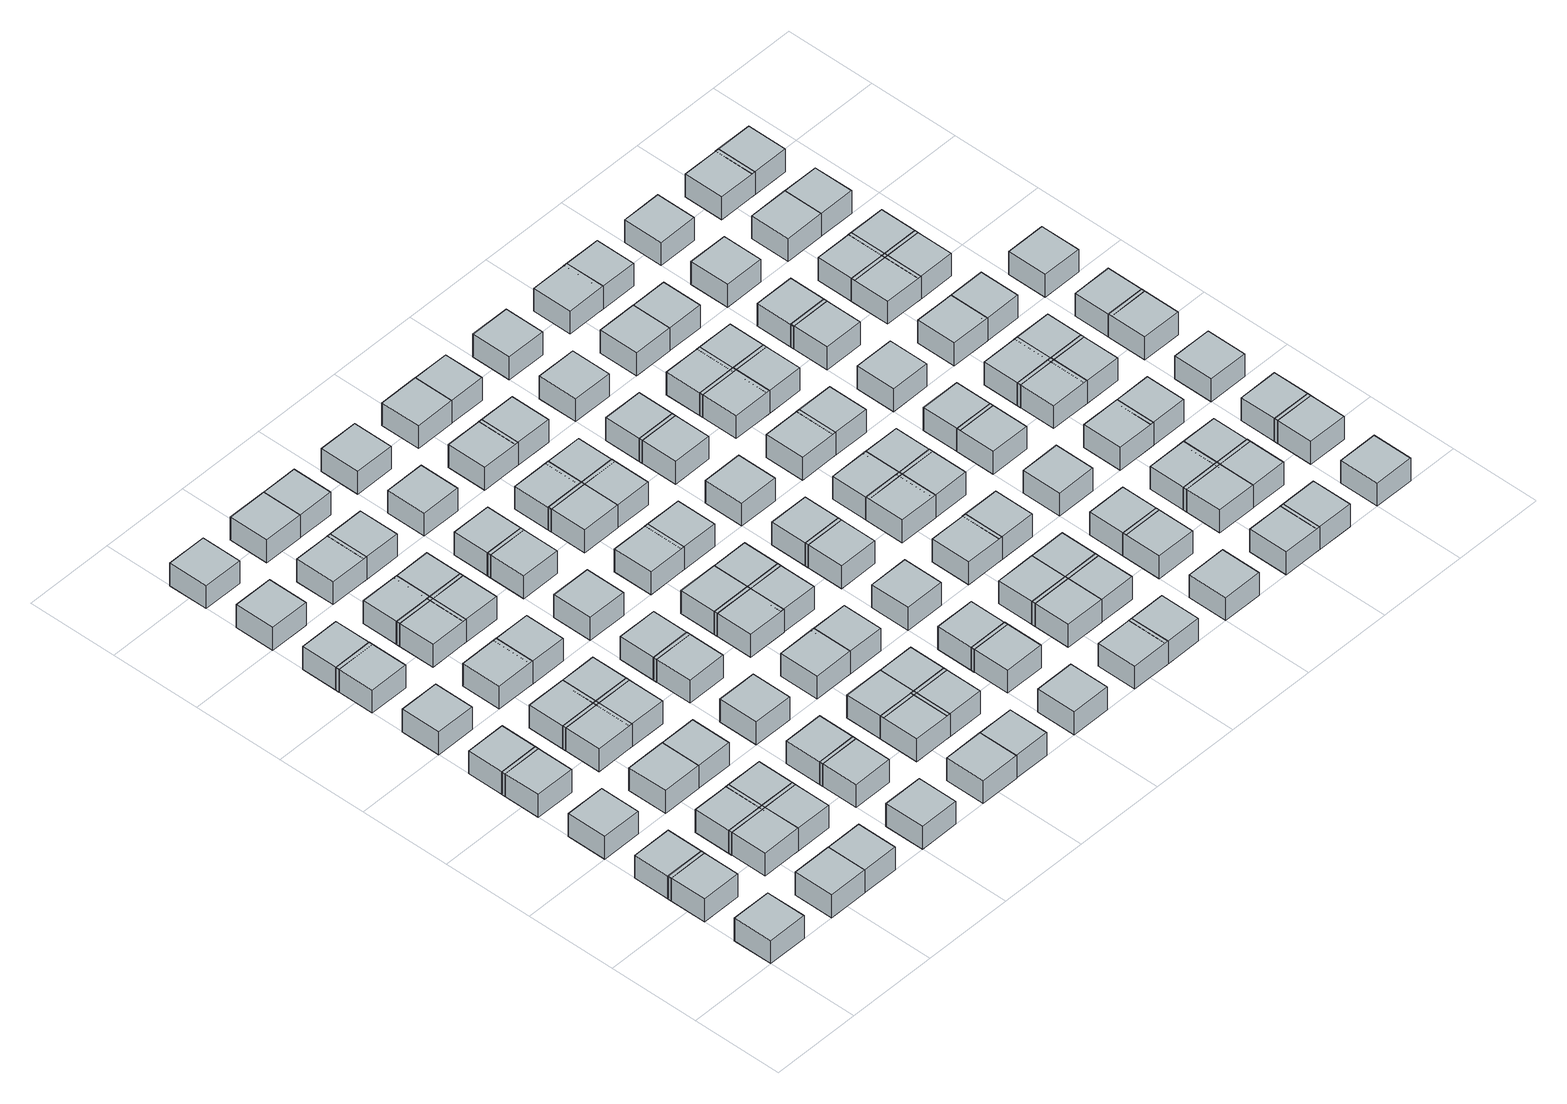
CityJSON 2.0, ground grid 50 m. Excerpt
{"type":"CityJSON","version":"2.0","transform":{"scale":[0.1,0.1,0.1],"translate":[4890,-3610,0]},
"CityObjects":{
"object1":{"type":"GenericCityObject","geometry":[{"type":"Solid","lod":"1","boundaries":[[[[0,1,2,3]],[[4,5,1,0]],[[5,6,2,1]],[[6,7,3,2]],[[7,4,0,3]],[[7,6,5,4]]]]}]},
"object2":{"type":"GenericCityObject","geometry":[{"type":"Solid","lod":"1","boundaries":[[[[8,9,10,11]],[[12,13,9,8]],[[13,14,10,9]],[[14,15,11,10]],[[15,12,8,11]],[[15,14,13,12]]]]}]},
"object3":{"type":"GenericCityObject","geometry":[{"type":"Solid","lod":"1","boundaries":[[[[16,17,18,19]],[[20,21,17,16]],[[21,22,18,17]],[[22,23,19,18]],[[23,20,16,19]],[[23,22,21,20]]]]}]},
"object4":{"type":"GenericCityObject","geometry":[{"type":"Solid","lod":"1","boundaries":[[[[24,25,26,27]],[[28,29,25,24]],[[29,30,26,25]],[[30,31,27,26]],[[31,28,24,27]],[[31,30,29,28]]]]}]},
"object5":{"type":"GenericCityObject","geometry":[{"type":"Solid","lod":"1","boundaries":[[[[32,33,34,35]],[[36,37,33,32]],[[37,38,34,33]],[[38,39,35,34]],[[39,36,32,35]],[[39,38,37,36]]]]}]},
"object6":{"type":"GenericCityObject","geometry":[{"type":"Solid","lod":"1","boundaries":[[[[40,41,42,43]],[[44,45,41,40]],[[45,46,42,41]],[[46,47,43,42]],[[47,44,40,43]],[[47,46,45,44]]]]}]},
"object7":{"type":"GenericCityObject","geometry":[{"type":"Solid","lod":"1","boundaries":[[[[48,49,50,51]],[[52,53,49,48]],[[53,54,50,49]],[[54,55,51,50]],[[55,52,48,51]],[[55,54,53,52]]]]}]},
"object8":{"type":"GenericCityObject","geometry":[{"type":"Solid","lod":"1","boundaries":[[[[56,57,58,59]],[[60,61,57,56]],[[61,62,58,57]],[[62,63,59,58]],[[63,60,56,59]],[[63,62,61,60]]]]}]},
"object9":{"type":"GenericCityObject","geometry":[{"type":"Solid","lod":"1","boundaries":[[[[64,65,66,67]],[[68,69,65,64]],[[69,70,66,65]],[[70,71,67,66]],[[71,68,64,67]],[[71,70,69,68]]]]}]},
"object10":{"type":"GenericCityObject","geometry":[{"type":"Solid","lod":"1","boundaries":[[[[72,73,74,75]],[[76,77,73,72]],[[77,78,74,73]],[[78,79,75,74]],[[79,76,72,75]],[[79,78,77,76]]]]}]},
"object11":{"type":"GenericCityObject","geometry":[{"type":"Solid","lod":"1","boundaries":[[[[80,81,82,83]],[[84,85,81,80]],[[85,86,82,81]],[[86,87,83,82]],[[87,84,80,83]],[[87,86,85,84]]]]}]},
"object12":{"type":"GenericCityObject","geometry":[{"type":"Solid","lod":"1","boundaries":[[[[88,89,90,91]],[[92,93,89,88]],[[93,94,90,89]],[[94,95,91,90]],[[95,92,88,91]],[[95,94,93,92]]]]}]},
"object13":{"type":"GenericCityObject","geometry":[{"type":"Solid","lod":"1","boundaries":[[[[96,97,98,99]],[[100,101,97,96]],[[101,102,98,97]],[[102,103,99,98]],[[103,100,96,99]],[[103,102,101,100]]]]}]},
"object14":{"type":"GenericCityObject","geometry":[{"type":"Solid","lod":"1","boundaries":[[[[104,105,106,107]],[[108,109,105,104]],[[109,110,106,105]],[[110,111,107,106]],[[111,108,104,107]],[[111,110,109,108]]]]}]},
"object15":{"type":"GenericCityObject","geometry":[{"type":"Solid","lod":"1","boundaries":[[[[112,113,114,115]],[[116,117,113,112]],[[117,118,114,113]],[[118,119,115,114]],[[119,116,112,115]],[[119,118,117,116]]]]}]},
"object16":{"type":"GenericCityObject","geometry":[{"type":"Solid","lod":"1","boundaries":[[[[120,121,122,123]],[[124,125,121,120]],[[125,126,122,121]],[[126,127,123,122]],[[127,124,120,123]],[[127,126,125,124]]]]}]},
"object17":{"type":"GenericCityObject","geometry":[{"type":"Solid","lod":"1","boundaries":[[[[128,129,130,131]],[[132,133,129,128]],[[133,134,130,129]],[[134,135,131,130]],[[135,132,128,131]],[[135,134,133,132]]]]}]},
"object18":{"type":"GenericCityObject","geometry":[{"type":"Solid","lod":"1","boundaries":[[[[136,137,138,139]],[[140,141,137,136]],[[141,142,138,137]],[[142,143,139,138]],[[143,140,136,139]],[[143,142,141,140]]]]}]},
"object19":{"type":"GenericCityObject","geometry":[{"type":"Solid","lod":"1","boundaries":[[[[144,145,146,147]],[[148,149,145,144]],[[149,150,146,145]],[[150,151,147,146]],[[151,148,144,147]],[[151,150,149,148]]]]}]},
"object20":{"type":"GenericCityObject","geometry":[{"type":"Solid","lod":"1","boundaries":[[[[152,153,154,155]],[[156,157,153,152]],[[157,158,154,153]],[[158,159,155,154]],[[159,156,152,155]],[[159,158,157,156]]]]}]},
"object21":{"type":"GenericCityObject","geometry":[{"type":"Solid","lod":"1","boundaries":[[[[160,161,162,163]],[[164,165,161,160]],[[165,166,162,161]],[[166,167,163,162]],[[167,164,160,163]],[[167,166,165,164]]]]}]},
"object22":{"type":"GenericCityObject","geometry":[{"type":"Solid","lod":"1","boundaries":[[[[168,169,170,171]],[[172,173,169,168]],[[173,174,170,169]],[[174,175,171,170]],[[175,172,168,171]],[[175,174,173,172]]]]}]},
"object23":{"type":"GenericCityObject","geometry":[{"type":"Solid","lod":"1","boundaries":[[[[176,177,178,179]],[[180,181,177,176]],[[181,182,178,177]],[[182,183,179,178]],[[183,180,176,179]],[[183,182,181,180]]]]}]},
"object24":{"type":"GenericCityObject","geometry":[{"type":"Solid","lod":"1","boundaries":[[[[184,185,186,187]],[[188,189,185,184]],[[189,190,186,185]],[[190,191,187,186]],[[191,188,184,187]],[[191,190,189,188]]]]}]},
"object25":{"type":"GenericCityObject","geometry":[{"type":"Solid","lod":"1","boundaries":[[[[192,193,194,195]],[[196,197,193,192]],[[197,198,194,193]],[[198,199,195,194]],[[199,196,192,195]],[[199,198,197,196]]]]}]},
"object26":{"type":"GenericCityObject","geometry":[{"type":"Solid","lod":"1","boundaries":[[[[200,201,202,203]],[[204,205,201,200]],[[205,206,202,201]],[[206,207,203,202]],[[207,204,200,203]],[[207,206,205,204]]]]}]},
"object27":{"type":"GenericCityObject","geometry":[{"type":"Solid","lod":"1","boundaries":[[[[208,209,210,211]],[[212,213,209,208]],[[213,214,210,209]],[[214,215,211,210]],[[215,212,208,211]],[[215,214,213,212]]]]}]},
"object28":{"type":"GenericCityObject","geometry":[{"type":"Solid","lod":"1","boundaries":[[[[216,217,218,219]],[[220,221,217,216]],[[221,222,218,217]],[[222,223,219,218]],[[223,220,216,219]],[[223,222,221,220]]]]}]},
"object29":{"type":"GenericCityObject","geometry":[{"type":"Solid","lod":"1","boundaries":[[[[224,225,226,227]],[[228,229,225,224]],[[229,230,226,225]],[[230,231,227,226]],[[231,228,224,227]],[[231,230,229,228]]]]}]},
"object30":{"type":"GenericCityObject","geometry":[{"type":"Solid","lod":"1","boundaries":[[[[232,233,234,235]],[[236,237,233,232]],[[237,238,234,233]],[[238,239,235,234]],[[239,236,232,235]],[[239,238,237,236]]]]}]},
"object31":{"type":"GenericCityObject","geometry":[{"type":"Solid","lod":"1","boundaries":[[[[240,241,242,243]],[[244,245,241,240]],[[245,246,242,241]],[[246,247,243,242]],[[247,244,240,243]],[[247,246,245,244]]]]}]},
"object32":{"type":"GenericCityObject","geometry":[{"type":"Solid","lod":"1","boundaries":[[[[248,249,250,251]],[[252,253,249,248]],[[253,254,250,249]],[[254,255,251,250]],[[255,252,248,251]],[[255,254,253,252]]]]}]},
"object33":{"type":"GenericCityObject","geometry":[{"type":"Solid","lod":"1","boundaries":[[[[256,257,258,259]],[[260,261,257,256]],[[261,262,258,257]],[[262,263,259,258]],[[263,260,256,259]],[[263,262,261,260]]]]}]},
"object34":{"type":"GenericCityObject","geometry":[{"type":"Solid","lod":"1","boundaries":[[[[264,265,266,267]],[[268,269,265,264]],[[269,270,266,265]],[[270,271,267,266]],[[271,268,264,267]],[[271,270,269,268]]]]}]},
"object35":{"type":"GenericCityObject","geometry":[{"type":"Solid","lod":"1","boundaries":[[[[272,273,274,275]],[[276,277,273,272]],[[277,278,274,273]],[[278,279,275,274]],[[279,276,272,275]],[[279,278,277,276]]]]}]},
"object36":{"type":"GenericCityObject","geometry":[{"type":"Solid","lod":"1","boundaries":[[[[280,281,282,283]],[[284,285,281,280]],[[285,286,282,281]],[[286,287,283,282]],[[287,284,280,283]],[[287,286,285,284]]]]}]},
"object37":{"type":"GenericCityObject","geometry":[{"type":"Solid","lod":"1","boundaries":[[[[288,289,290,291]],[[292,293,289,288]],[[293,294,290,289]],[[294,295,291,290]],[[295,292,288,291]],[[295,294,293,292]]]]}]},
"object38":{"type":"GenericCityObject","geometry":[{"type":"Solid","lod":"1","boundaries":[[[[296,297,298,299]],[[300,301,297,296]],[[301,302,298,297]],[[302,303,299,298]],[[303,300,296,299]],[[303,302,301,300]]]]}]},
"object39":{"type":"GenericCityObject","geometry":[{"type":"Solid","lod":"1","boundaries":[[[[304,305,306,307]],[[308,309,305,304]],[[309,310,306,305]],[[310,311,307,306]],[[311,308,304,307]],[[311,310,309,308]]]]}]},
"object40":{"type":"GenericCityObject","geometry":[{"type":"Solid","lod":"1","boundaries":[[[[312,313,314,315]],[[316,317,313,312]],[[317,318,314,313]],[[318,319,315,314]],[[319,316,312,315]],[[319,318,317,316]]]]}]},
"object41":{"type":"GenericCityObject","geometry":[{"type":"Solid","lod":"1","boundaries":[[[[320,321,322,323]],[[324,325,321,320]],[[325,326,322,321]],[[326,327,323,322]],[[327,324,320,323]],[[327,326,325,324]]]]}]},
"object42":{"type":"GenericCityObject","geometry":[{"type":"Solid","lod":"1","boundaries":[[[[328,329,330,331]],[[332,333,329,328]],[[333,334,330,329]],[[334,335,331,330]],[[335,332,328,331]],[[335,334,333,332]]]]}]},
"object43":{"type":"GenericCityObject","geometry":[{"type":"Solid","lod":"1","boundaries":[[[[336,337,338,339]],[[340,341,337,336]],[[341,342,338,337]],[[342,343,339,338]],[[343,340,336,339]],[[343,342,341,340]]]]}]},
"object44":{"type":"GenericCityObject","geometry":[{"type":"Solid","lod":"1","boundaries":[[[[344,345,346,347]],[[348,349,345,344]],[[349,350,346,345]],[[350,351,347,346]],[[351,348,344,347]],[[351,350,349,348]]]]}]},
"object45":{"type":"GenericCityObject","geometry":[{"type":"Solid","lod":"1","boundaries":[[[[352,353,354,355]],[[356,357,353,352]],[[357,358,354,353]],[[358,359,355,354]],[[359,356,352,355]],[[359,358,357,356]]]]}]},
"object46":{"type":"GenericCityObject","geometry":[{"type":"Solid","lod":"1","boundaries":[[[[360,361,362,363]],[[364,365,361,360]],[[365,366,362,361]],[[366,367,363,362]],[[367,364,360,363]],[[367,366,365,364]]]]}]},
"object47":{"type":"GenericCityObject","geometry":[{"type":"Solid","lod":"1","boundaries":[[[[368,369,370,371]],[[372,373,369,368]],[[373,374,370,369]],[[374,375,371,370]],[[375,372,368,371]],[[375,374,373,372]]]]}]},
"object48":{"type":"GenericCityObject","geometry":[{"type":"Solid","lod":"1","boundaries":[[[[376,377,378,379]],[[380,381,377,376]],[[381,382,378,377]],[[382,383,379,378]],[[383,380,376,379]],[[383,382,381,380]]]]}]},
"object49":{"type":"GenericCityObject","geometry":[{"type":"Solid","lod":"1","boundaries":[[[[384,385,386,387]],[[388,389,385,384]],[[389,390,386,385]],[[390,391,387,386]],[[391,388,384,387]],[[391,390,389,388]]]]}]},
"object50":{"type":"GenericCityObject","geometry":[{"type":"Solid","lod":"1","boundaries":[[[[392,393,394,395]],[[396,397,393,392]],[[397,398,394,393]],[[398,399,395,394]],[[399,396,392,395]],[[399,398,397,396]]]]}]},
"object51":{"type":"GenericCityObject","geometry":[{"type":"Solid","lod":"1","boundaries":[[[[400,401,402,403]],[[404,405,401,400]],[[405,406,402,401]],[[406,407,403,402]],[[407,404,400,403]],[[407,406,405,404]]]]}]},
"object52":{"type":"GenericCityObject","geometry":[{"type":"Solid","lod":"1","boundaries":[[[[408,409,410,411]],[[412,413,409,408]],[[413,414,410,409]],[[414,415,411,410]],[[415,412,408,411]],[[415,414,413,412]]]]}]},
"object53":{"type":"GenericCityObject","geometry":[{"type":"Solid","lod":"1","boundaries":[[[[416,417,418,419]],[[420,421,417,416]],[[421,422,418,417]],[[422,423,419,418]],[[423,420,416,419]],[[423,422,421,420]]]]}]},
"object54":{"type":"GenericCityObject","geometry":[{"type":"Solid","lod":"1","boundaries":[[[[424,425,426,427]],[[428,429,425,424]],[[429,430,426,425]],[[430,431,427,426]],[[431,428,424,427]],[[431,430,429,428]]]]}]},
"object55":{"type":"GenericCityObject","geometry":[{"type":"Solid","lod":"1","boundaries":[[[[432,433,434,435]],[[436,437,433,432]],[[437,438,434,433]],[[438,439,435,434]],[[439,436,432,435]],[[439,438,437,436]]]]}]},
"object56":{"type":"GenericCityObject","geometry":[{"type":"Solid","lod":"1","boundaries":[[[[440,441,442,443]],[[444,445,441,440]],[[445,446,442,441]],[[446,447,443,442]],[[447,444,440,443]],[[447,446,445,444]]]]}]},
"object57":{"type":"GenericCityObject","geometry":[{"type":"Solid","lod":"1","boundaries":[[[[448,449,450,451]],[[452,453,449,448]],[[453,454,450,449]],[[454,455,451,450]],[[455,452,448,451]],[[455,454,453,452]]]]}]},
"object58":{"type":"GenericCityObject","geometry":[{"type":"Solid","lod":"1","boundaries":[[[[456,457,458,459]],[[460,461,457,456]],[[461,462,458,457]],[[462,463,459,458]],[[463,460,456,459]],[[463,462,461,460]]]]}]},
"object59":{"type":"GenericCityObject","geometry":[{"type":"Solid","lod":"1","boundaries":[[[[464,465,466,467]],[[468,469,465,464]],[[469,470,466,465]],[[470,471,467,466]],[[471,468,464,467]],[[471,470,469,468]]]]}]},
"object60":{"type":"GenericCityObject","geometry":[{"type":"Solid","lod":"1","boundaries":[[[[472,473,474,475]],[[476,477,473,472]],[[477,478,474,473]],[[478,479,475,474]],[[479,476,472,475]],[[479,478,477,476]]]]}]},
"object61":{"type":"GenericCityObject","geometry":[{"type":"Solid","lod":"1","boundaries":[[[[480,481,482,483]],[[484,485,481,480]],[[485,486,482,481]],[[486,487,483,482]],[[487,484,480,483]],[[487,486,485,484]]]]}]},
"object62":{"type":"GenericCityObject","geometry":[{"type":"Solid","lod":"1","boundaries":[[[[488,489,490,491]],[[492,493,489,488]],[[493,494,490,489]],[[494,495,491,490]],[[495,492,488,491]],[[495,494,493,492]]]]}]},
"object63":{"type":"GenericCityObject","geometry":[{"type":"Solid","lod":"1","boundaries":[[[[496,497,498,499]],[[500,501,497,496]],[[501,502,498,497]],[[502,503,499,498]],[[503,500,496,499]],[[503,502,501,500]]]]}]},
"object64":{"type":"GenericCityObject","geometry":[{"type":"Solid","lod":"1","boundaries":[[[[504,505,506,507]],[[508,509,505,504]],[[509,510,506,505]],[[510,511,507,506]],[[511,508,504,507]],[[511,510,509,508]]]]}]},
"object65":{"type":"GenericCityObject","geometry":[{"type":"Solid","lod":"1","boundaries":[[[[512,513,514,515]],[[516,517,513,512]],[[517,518,514,513]],[[518,519,515,514]],[[519,516,512,515]],[[519,518,517,516]]]]}]},
"object66":{"type":"GenericCityObject","geometry":[{"type":"Solid","lod":"1","boundaries":[[[[520,521,522,523]],[[524,525,521,520]],[[525,526,522,521]],[[526,527,523,522]],[[527,524,520,523]],[[527,526,525,524]]]]}]},
"object67":{"type":"GenericCityObject","geometry":[{"type":"Solid","lod":"1","boundaries":[[[[528,529,530,531]],[[532,533,529,528]],[[533,534,530,529]],[[534,535,531,530]],[[535,532,528,531]],[[535,534,533,532]]]]}]},
"object68":{"type":"GenericCityObject","geometry":[{"type":"Solid","lod":"1","boundaries":[[[[536,537,538,539]],[[540,541,537,536]],[[541,542,538,537]],[[542,543,539,538]],[[543,540,536,539]],[[543,542,541,540]]]]}]},
"object69":{"type":"GenericCityObject","geometry":[{"type":"Solid","lod":"1","boundaries":[[[[544,545,546,547]],[[548,549,545,544]],[[549,550,546,545]],[[550,551,547,546]],[[551,548,544,547]],[[551,550,549,548]]]]}]},
"object70":{"type":"GenericCityObject","geometry":[{"type":"Solid","lod":"1","boundaries":[[[[552,553,554,555]],[[556,557,553,552]],[[557,558,554,553]],[[558,559,555,554]],[[559,556,552,555]],[[559,558,557,556]]]]}]},
"object71":{"type":"GenericCityObject","geometry":[{"type":"Solid","lod":"1","boundaries":[[[[560,561,562,563]],[[564,565,561,560]],[[565,566,562,561]],[[566,567,563,562]],[[567,564,560,563]],[[567,566,565,564]]]]}]},
"object72":{"type":"GenericCityObject","geometry":[{"type":"Solid","lod":"1","boundaries":[[[[568,569,570,571]],[[572,573,569,568]],[[573,574,570,569]],[[574,575,571,570]],[[575,572,568,571]],[[575,574,573,572]]]]}]},
"object73":{"type":"GenericCityObject","geometry":[{"type":"Solid","lod":"1","boundaries":[[[[576,577,578,579]],[[580,581,577,576]],[[581,582,578,577]],[[582,583,579,578]],[[583,580,576,579]],[[583,582,581,580]]]]}]},
"object74":{"type":"GenericCityObject","geometry":[{"type":"Solid","lod":"1","boundaries":[[[[584,585,586,587]],[[588,589,585,584]],[[589,590,586,585]],[[590,591,587,586]],[[591,588,584,587]],[[591,590,589,588]]]]}]},
"object75":{"type":"GenericCityObject","geometry":[{"type":"Solid","lod":"1","boundaries":[[[[592,593,594,595]],[[596,597,593,592]],[[597,598,594,593]],[[598,599,595,594]],[[599,596,592,595]],[[599,598,597,596]]]]}]},
"object76":{"type":"GenericCityObject","geometry":[{"type":"Solid","lod":"1","boundaries":[[[[600,601,602,603]],[[604,605,601,600]],[[605,606,602,601]],[[606,607,603,602]],[[607,604,600,603]],[[607,606,605,604]]]]}]},
"object77":{"type":"GenericCityObject","geometry":[{"type":"Solid","lod":"1","boundaries":[[[[608,609,610,611]],[[612,613,609,608]],[[613,614,610,609]],[[614,615,611,610]],[[615,612,608,611]],[[615,614,613,612]]]]}]},
"object78":{"type":"GenericCityObject","geometry":[{"type":"Solid","lod":"1","boundaries":[[[[616,617,618,619]],[[620,621,617,616]],[[621,622,618,617]],[[622,623,619,618]],[[623,620,616,619]],[[623,622,621,620]]]]}]},
"object79":{"type":"GenericCityObject","geometry":[{"type":"Solid","lod":"1","boundaries":[[[[624,625,626,627]],[[628,629,625,624]],[[629,630,626,625]],[[630,631,627,626]],[[631,628,624,627]],[[631,630,629,628]]]]}]},
"object80":{"type":"GenericCityObject","geometry":[{"type":"Solid","lod":"1","boundaries":[[[[632,633,634,635]],[[636,637,633,632]],[[637,638,634,633]],[[638,639,635,634]],[[639,636,632,635]],[[639,638,637,636]]]]}]},
"object81":{"type":"GenericCityObject","geometry":[{"type":"Solid","lod":"1","boundaries":[[[[640,641,642,643]],[[644,645,641,640]],[[645,646,642,641]],[[646,647,643,642]],[[647,644,640,643]],[[647,646,645,644]]]]}]},
"object82":{"type":"GenericCityObject","geometry":[{"type":"Solid","lod":"1","boundaries":[[[[648,649,650,651]],[[652,653,649,648]],[[653,654,650,649]],[[654,655,651,650]],[[655,652,648,651]],[[655,654,653,652]]]]}]},
"object83":{"type":"GenericCityObject","geometry":[{"type":"Solid","lod":"1","boundaries":[[[[656,657,658,659]],[[660,661,657,656]],[[661,662,658,657]],[[662,663,659,658]],[[663,660,656,659]],[[663,662,661,660]]]]}]},
"object84":{"type":"GenericCityObject","geometry":[{"type":"Solid","lod":"1","boundaries":[[[[664,665,666,667]],[[668,669,665,664]],[[669,670,666,665]],[[670,671,667,666]],[[671,668,664,667]],[[671,670,669,668]]]]}]},
"object85":{"type":"GenericCityObject","geometry":[{"type":"Solid","lod":"1","boundaries":[[[[672,673,674,675]],[[676,677,673,672]],[[677,678,674,673]],[[678,679,675,674]],[[679,676,672,675]],[[679,678,677,676]]]]}]},
"object86":{"type":"GenericCityObject","geometry":[{"type":"Solid","lod":"1","boundaries":[[[[680,681,682,683]],[[684,685,681,680]],[[685,686,682,681]],[[686,687,683,682]],[[687,684,680,683]],[[687,686,685,684]]]]}]},
"object87":{"type":"GenericCityObject","geometry":[{"type":"Solid","lod":"1","boundaries":[[[[688,689,690,691]],[[692,693,689,688]],[[693,694,690,689]],[[694,695,691,690]],[[695,692,688,691]],[[695,694,693,692]]]]}]},
"object88":{"type":"GenericCityObject","geometry":[{"type":"Solid","lod":"1","boundaries":[[[[696,697,698,699]],[[700,701,697,696]],[[701,702,698,697]],[[702,703,699,698]],[[703,700,696,699]],[[703,702,701,700]]]]}]},
"object89":{"type":"GenericCityObject","geometry":[{"type":"Solid","lod":"1","boundaries":[[[[704,705,706,707]],[[708,709,705,704]],[[709,710,706,705]],[[710,711,707,706]],[[711,708,704,707]],[[711,710,709,708]]]]}]},
"object90":{"type":"GenericCityObject","geometry":[{"type":"Solid","lod":"1","boundaries":[[[[712,713,714,715]],[[716,717,713,712]],[[717,718,714,713]],[[718,719,715,714]],[[719,716,712,715]],[[719,718,717,716]]]]}]},
"object91":{"type":"GenericCityObject","geometry":[{"type":"Solid","lod":"1","boundaries":[[[[720,721,722,723]],[[724,725,721,720]],[[725,726,722,721]],[[726,727,723,722]],[[727,724,720,723]],[[727,726,725,724]]]]}]},
"object92":{"type":"GenericCityObject","geometry":[{"type":"Solid","lod":"1","boundaries":[[[[728,729,730,731]],[[732,733,729,728]],[[733,734,730,729]],[[734,735,731,730]],[[735,732,728,731]],[[735,734,733,732]]]]}]},
"object93":{"type":"GenericCityObject","geometry":[{"type":"Solid","lod":"1","boundaries":[[[[736,737,738,739]],[[740,741,737,736]],[[741,742,738,737]],[[742,743,739,738]],[[743,740,736,739]],[[743,742,741,740]]]]}]},
"object94":{"type":"GenericCityObject","geometry":[{"type":"Solid","lod":"1","boundaries":[[[[744,745,746,747]],[[748,749,745,744]],[[749,750,746,745]],[[750,751,747,746]],[[751,748,744,747]],[[751,750,749,748]]]]}]},
"object95":{"type":"GenericCityObject","geometry":[{"type":"Solid","lod":"1","boundaries":[[[[752,753,754,755]],[[756,757,753,752]],[[757,758,754,753]],[[758,759,755,754]],[[759,756,752,755]],[[759,758,757,756]]]]}]},
"object96":{"type":"GenericCityObject","geometry":[{"type":"Solid","lod":"1","boundaries":[[[[760,761,762,763]],[[764,765,761,760]],[[765,766,762,761]],[[766,767,763,762]],[[767,764,760,763]],[[767,766,765,764]]]]}]},
"object97":{"type":"GenericCityObject","geometry":[{"type":"Solid","lod":"1","boundaries":[[[[768,769,770,771]],[[772,773,769,768]],[[773,774,770,769]],[[774,775,771,770]],[[775,772,768,771]],[[775,774,773,772]]]]}]},
"object98":{"type":"GenericCityObject","geometry":[{"type":"Solid","lod":"1","boundaries":[[[[776,777,778,779]],[[780,781,777,776]],[[781,782,778,777]],[[782,783,779,778]],[[783,780,776,779]],[[783,782,781,780]]]]}]},
"object99":{"type":"GenericCityObject","geometry":[{"type":"Solid","lod":"1","boundaries":[[[[784,785,786,787]],[[788,789,785,784]],[[789,790,786,785]],[[790,791,787,786]],[[791,788,784,787]],[[791,790,789,788]]]]}]},
"object100":{"type":"GenericCityObject","geometry":[{"type":"Solid","lod":"1","boundaries":[[[[792,793,794,795]],[[796,797,793,792]],[[797,798,794,793]],[[798,799,795,794]],[[799,796,792,795]],[[799,798,797,796]]]]}]},
"object101":{"type":"GenericCityObject","geometry":[{"type":"Solid","lod":"1","boundaries":[[[[800,801,802,803]],[[804,805,801,800]],[[805,806,802,801]],[[806,807,803,802]],[[807,804,800,803]],[[807,806,805,804]]]]}]},
"object102":{"type":"GenericCityObject","geometry":[{"type":"Solid","lod":"1","boundaries":[[[[808,809,810,811]],[[812,813,809,808]],[[813,814,810,809]],[[814,815,811,810]],[[815,812,808,811]],[[815,814,813,812]]]]}]},
"object103":{"type":"GenericCityObject","geometry":[{"type":"Solid","lod":"1","boundaries":[[[[816,817,818,819]],[[820,821,817,816]],[[821,822,818,817]],[[822,823,819,818]],[[823,820,816,819]],[[823,822,821,820]]]]}]},
"object104":{"type":"GenericCityObject","geometry":[{"type":"Solid","lod":"1","boundaries":[[[[824,825,826,827]],[[828,829,825,824]],[[829,830,826,825]],[[830,831,827,826]],[[831,828,824,827]],[[831,830,829,828]]]]}]},
"object105":{"type":"GenericCityObject","geometry":[{"type":"Solid","lod":"1","boundaries":[[[[832,833,834,835]],[[836,837,833,832]],[[837,838,834,833]],[[838,839,835,834]],[[839,836,832,835]],[[839,838,837,836]]]]}]},
"object106":{"type":"GenericCityObject","geometry":[{"type":"Solid","lod":"1","boundaries":[[[[840,841,842,843]],[[844,845,841,840]],[[845,846,842,841]],[[846,847,843,842]],[[847,844,840,843]],[[847,846,845,844]]]]}]},
"object107":{"type":"GenericCityObject","geometry":[{"type":"Solid","lod":"1","boundaries":[[[[848,849,850,851]],[[852,853,849,848]],[[853,854,850,849]],[[854,855,851,850]],[[855,852,848,851]],[[855,854,853,852]]]]}]},
"object108":{"type":"GenericCityObject","geometry":[{"type":"Solid","lod":"1","boundaries":[[[[856,857,858,859]],[[860,861,857,856]],[[861,862,858,857]],[[862,863,859,858]],[[863,860,856,859]],[[863,862,861,860]]]]}]},
"object109":{"type":"GenericCityObject","geometry":[{"type":"Solid","lod":"1","boundaries":[[[[864,865,866,867]],[[868,869,865,864]],[[869,870,866,865]],[[870,871,867,866]],[[871,868,864,867]],[[871,870,869,868]]]]}]},
"object110":{"type":"GenericCityObject","geometry":[{"type":"Solid","lod":"1","boundaries":[[[[872,873,874,875]],[[876,877,873,872]],[[877,878,874,873]],[[878,879,875,874]],[[879,876,872,875]],[[879,878,877,876]]]]}]},
"object111":{"type":"GenericCityObject","geometry":[{"type":"Solid","lod":"1","boundaries":[[[[880,881,882,883]],[[884,885,881,880]],[[885,886,882,881]],[[886,887,883,882]],[[887,884,880,883]],[[887,886,885,884]]]]}]},
"object112":{"type":"GenericCityObject","geometry":[{"type":"Solid","lod":"1","boundaries":[[[[888,889,890,891]],[[892,893,889,888]],[[893,894,890,889]],[[894,895,891,890]],[[895,892,888,891]],[[895,894,893,892]]]]}]},
"object113":{"type":"GenericCityObject","geometry":[{"type":"Solid","lod":"1","boundaries":[[[[896,897,898,899]],[[900,901,897,896]],[[901,902,898,897]],[[902,903,899,898]],[[903,900,896,899]],[[903,902,901,900]]]]}]},
"object114":{"type":"GenericCityObject","geometry":[{"type":"Solid","lod":"1","boundaries":[[[[904,905,906,907]],[[908,909,905,904]],[[909,910,906,905]],[[910,911,907,906]],[[911,908,904,907]],[[911,910,909,908]]]]}]},
"object115":{"type":"GenericCityObject","geometry":[{"type":"Solid","lod":"1","boundaries":[[[[912,913,914,915]],[[916,917,913,912]],[[917,918,914,913]],[[918,919,915,914]],[[919,916,912,915]],[[919,918,917,916]]]]}]},
"object116":{"type":"GenericCityObject","geometry":[{"type":"Solid","lod":"1","boundaries":[[[[920,921,922,923]],[[924,925,921,920]],[[925,926,922,921]],[[926,927,923,922]],[[927,924,920,923]],[[927,926,925,924]]]]}]},
"object117":{"type":"GenericCityObject","geometry":[{"type":"Solid","lod":"1","boundaries":[[[[928,929,930,931]],[[932,933,929,928]],[[933,934,930,929]],[[934,935,931,930]],[[935,932,928,931]],[[935,934,933,932]]]]}]},
"object118":{"type":"GenericCityObject","geometry":[{"type":"Solid","lod":"1","boundaries":[[[[936,937,938,939]],[[940,941,937,936]],[[941,942,938,937]],[[942,943,939,938]],[[943,940,936,939]],[[943,942,941,940]]]]}]},
"object119":{"type":"GenericCityObject","geometry":[{"type":"Solid","lod":"1","boundaries":[[[[944,945,946,947]],[[948,949,945,944]],[[949,950,946,945]],[[950,951,947,946]],[[951,948,944,947]],[[951,950,949,948]]]]}]},
"object120":{"type":"GenericCityObject","geometry":[{"type":"Solid","lod":"1","boundaries":[[[[952,953,954,955]],[[956,957,953,952]],[[957,958,954,953]],[[958,959,955,954]],[[959,956,952,955]],[[959,958,957,956]]]]}]},
"object121":{"type":"GenericCityObject","geometry":[{"type":"Solid","lod":"1","boundaries":[[[[960,961,962,963]],[[964,965,961,960]],[[965,966,962,961]],[[966,967,963,962]],[[967,964,960,963]],[[967,966,965,964]]]]}]},
"object122":{"type":"GenericCityObject","geometry":[{"type":"Solid","lod":"1","boundaries":[[[[968,969,970,971]],[[972,973,969,968]],[[973,974,970,969]],[[974,975,971,970]],[[975,972,968,971]],[[975,974,973,972]]]]}]},
"object123":{"type":"GenericCityObject","geometry":[{"type":"Solid","lod":"1","boundaries":[[[[976,977,978,979]],[[980,981,977,976]],[[981,982,978,977]],[[982,983,979,978]],[[983,980,976,979]],[[983,982,981,980]]]]}]},
"object124":{"type":"GenericCityObject","geometry":[{"type":"Solid","lod":"1","boundaries":[[[[984,985,986,987]],[[988,989,985,984]],[[989,990,986,985]],[[990,991,987,986]],[[991,988,984,987]],[[991,990,989,988]]]]}]},
"object125":{"type":"GenericCityObject","geometry":[{"type":"Solid","lod":"1","boundaries":[[[[992,993,994,995]],[[996,997,993,992]],[[997,998,994,993]],[[998,999,995,994]],[[999,996,992,995]],[[999,998,997,996]]]]}]},
"object126":{"type":"GenericCityObject","geometry":[{"type":"Solid","lod":"1","boundaries":[[[[1000,1001,1002,1003]],[[1004,1005,1001,1000]],[[1005,1006,1002,1001]],[[1006,1007,1003,1002]],[[1007,1004,1000,1003]],[[1007,1006,1005,1004]]]]}]},
"object127":{"type":"GenericCityObject","geometry":[{"type":"Solid","lod":"1","boundaries":[[[[1008,1009,1010,1011]],[[1012,1013,1009,1008]],[[1013,1014,1010,1009]],[[1014,1015,1011,1010]],[[1015,1012,1008,1011]],[[1015,1014,1013,1012]]]]}]},
"object128":{"type":"GenericCityObject","geometry":[{"type":"Solid","lod":"1","boundaries":[[[[1016,1017,1018,1019]],[[1020,1021,1017,1016]],[[1021,1022,1018,1017]],[[1022,1023,1019,1018]],[[1023,1020,1016,1019]],[[1023,1022,1021,1020]]]]}]},
"object129":{"type":"GenericCityObject","geometry":[{"type":"Solid","lod":"1","boundaries":[[[[1024,1025,1026,1027]],[[1028,1029,1025,1024]],[[1029,1030,1026,1025]],[[1030,1031,1027,1026]],[[1031,1028,1024,1027]],[[1031,1030,1029,1028]]]]}]},
"object130":{"type":"GenericCityObject","geometry":[{"type":"Solid","lod":"1","boundaries":[[[[1032,1033,1034,1035]],[[1036,1037,1033,1032]],[[1037,1038,1034,1033]],[[1038,1039,1035,1034]],[[1039,1036,1032,1035]],[[1039,1038,1037,1036]]]]}]},
"object131":{"type":"GenericCityObject","geometry":[{"type":"Solid","lod":"1","boundaries":[[[[1040,1041,1042,1043]],[[1044,1045,1041,1040]],[[1045,1046,1042,1041]],[[1046,1047,1043,1042]],[[1047,1044,1040,1043]],[[1047,1046,1045,1044]]]]}]},
"object132":{"type":"GenericCityObject","geometry":[{"type":"Solid","lod":"1","boundaries":[[[[1048,1049,1050,1051]],[[1052,1053,1049,1048]],[[1053,1054,1050,1049]],[[1054,1055,1051,1050]],[[1055,1052,1048,1051]],[[1055,1054,1053,1052]]]]}]},
"object133":{"type":"GenericCityObject","geometry":[{"type":"Solid","lod":"1","boundaries":[[[[1056,1057,1058,1059]],[[1060,1061,1057,1056]],[[1061,1062,1058,1057]],[[1062,1063,1059,1058]],[[1063,1060,1056,1059]],[[1063,1062,1061,1060]]]]}]},
"object134":{"type":"GenericCityObject","geometry":[{"type":"Solid","lod":"1","boundaries":[[[[1064,1065,1066,1067]],[[1068,1069,1065,1064]],[[1069,1070,1066,1065]],[[1070,1071,1067,1066]],[[1071,1068,1064,1067]],[[1071,1070,1069,1068]]]]}]},
"object135":{"type":"GenericCityObject","geometry":[{"type":"Solid","lod":"1","boundaries":[[[[1072,1073,1074,1075]],[[1076,1077,1073,1072]],[[1077,1078,1074,1073]],[[1078,1079,1075,1074]],[[1079,1076,1072,1075]],[[1079,1078,1077,1076]]]]}]},
"object136":{"type":"GenericCityObject","geometry":[{"type":"Solid","lod":"1","boundaries":[[[[1080,1081,1082,1083]],[[1084,1085,1081,1080]],[[1085,1086,1082,1081]],[[1086,1087,1083,1082]],[[1087,1084,1080,1083]],[[1087,1086,1085,1084]]]]}]},
"object137":{"type":"GenericCityObject","geometry":[{"type":"Solid","lod":"1","boundaries":[[[[1088,1089,1090,1091]],[[1092,1093,1089,1088]],[[1093,1094,1090,1089]],[[1094,1095,1091,1090]],[[1095,1092,1088,1091]],[[1095,1094,1093,1092]]]]}]},
"object138":{"type":"GenericCityObject","geometry":[{"type":"Solid","lod":"1","boundaries":[[[[1096,1097,1098,1099]],[[1100,1101,1097,1096]],[[1101,1102,1098,1097]],[[1102,1103,1099,1098]],[[1103,1100,1096,1099]],[[1103,1102,1101,1100]]]]}]},
"object139":{"type":"GenericCityObject","geometry":[{"type":"Solid","lod":"1","boundaries":[[[[1104,1105,1106,1107]],[[1108,1109,1105,1104]],[[1109,1110,1106,1105]],[[1110,1111,1107,1106]],[[1111,1108,1104,1107]],[[1111,1110,1109,1108]]]]}]}
},
"vertices":[
[0,0,0],[220,0,0],[220,220,0],[0,220,0],[0,0,140],[220,0,140],[220,220,140],[0,220,140],
[0,400,0],[220,400,0],[220,620,0],[0,620,0],[0,400,140],[220,400,140],[220,620,140],[0,620,140],
[0,600,0],[220,600,0],[220,820,0],[0,820,0],[0,600,140],[220,600,140],[220,820,140],[0,820,140],
[0,1000,0],[220,1000,0],[220,1220,0],[0,1220,0],[0,1000,140],[220,1000,140],[220,1220,140],[0,1220,140],
[400,0,0],[620,0,0],[620,220,0],[400,220,0],[400,0,140],[620,0,140],[620,220,140],[400,220,140],
[0,1400,0],[220,1400,0],[220,1620,0],[0,1620,0],[0,1400,140],[220,1400,140],[220,1620,140],[0,1620,140],
[0,1600,0],[220,1600,0],[220,1820,0],[0,1820,0],[0,1600,140],[220,1600,140],[220,1820,140],[0,1820,140],
[400,400,0],[620,400,0],[620,620,0],[400,620,0],[400,400,140],[620,400,140],[620,620,140],[400,620,140],
[400,600,0],[620,600,0],[620,820,0],[400,820,0],[400,600,140],[620,600,140],[620,820,140],[400,820,140],
[0,2000,0],[220,2000,0],[220,2220,0],[0,2220,0],[0,2000,140],[220,2000,140],[220,2220,140],[0,2220,140],
[600,0,0],[820,0,0],[820,220,0],[600,220,0],[600,0,140],[820,0,140],[820,220,140],[600,220,140],
[400,1000,0],[620,1000,0],[620,1220,0],[400,1220,0],[400,1000,140],[620,1000,140],[620,1220,140],[400,1220,140],
[0,2400,0],[220,2400,0],[220,2620,0],[0,2620,0],[0,2400,140],[220,2400,140],[220,2620,140],[0,2620,140],
[600,400,0],[820,400,0],[820,620,0],[600,620,0],[600,400,140],[820,400,140],[820,620,140],[600,620,140],
[0,2600,0],[220,2600,0],[220,2820,0],[0,2820,0],[0,2600,140],[220,2600,140],[220,2820,140],[0,2820,140],
[600,600,0],[820,600,0],[820,820,0],[600,820,0],[600,600,140],[820,600,140],[820,820,140],[600,820,140],
[400,1400,0],[620,1400,0],[620,1620,0],[400,1620,0],[400,1400,140],[620,1400,140],[620,1620,140],[400,1620,140],
[400,1600,0],[620,1600,0],[620,1820,0],[400,1820,0],[400,1600,140],[620,1600,140],[620,1820,140],[400,1820,140],
[0,3000,0],[220,3000,0],[220,3220,0],[0,3220,0],[0,3000,140],[220,3000,140],[220,3220,140],[0,3220,140],
[600,1000,0],[820,1000,0],[820,1220,0],[600,1220,0],[600,1000,140],[820,1000,140],[820,1220,140],[600,1220,140],
[400,2000,0],[620,2000,0],[620,2220,0],[400,2220,0],[400,2000,140],[620,2000,140],[620,2220,140],[400,2220,140],
[1000,0,0],[1220,0,0],[1220,220,0],[1000,220,0],[1000,0,140],[1220,0,140],[1220,220,140],[1000,220,140],
[0,3400,0],[220,3400,0],[220,3620,0],[0,3620,0],[0,3400,140],[220,3400,140],[220,3620,140],[0,3620,140],
[600,1400,0],[820,1400,0],[820,1620,0],[600,1620,0],[600,1400,140],[820,1400,140],[820,1620,140],[600,1620,140],
[600,1600,0],[820,1600,0],[820,1820,0],[600,1820,0],[600,1600,140],[820,1600,140],[820,1820,140],[600,1820,140],
[400,2400,0],[620,2400,0],[620,2620,0],[400,2620,0],[400,2400,140],[620,2400,140],[620,2620,140],[400,2620,140],
[1000,400,0],[1220,400,0],[1220,620,0],[1000,620,0],[1000,400,140],[1220,400,140],[1220,620,140],[1000,620,140],
[400,2600,0],[620,2600,0],[620,2820,0],[400,2820,0],[400,2600,140],[620,2600,140],[620,2820,140],[400,2820,140],
[1000,600,0],[1220,600,0],[1220,820,0],[1000,820,0],[1000,600,140],[1220,600,140],[1220,820,140],[1000,820,140],
[600,2000,0],[820,2000,0],[820,2220,0],[600,2220,0],[600,2000,140],[820,2000,140],[820,2220,140],[600,2220,140],
[400,3000,0],[620,3000,0],[620,3220,0],[400,3220,0],[400,3000,140],[620,3000,140],[620,3220,140],[400,3220,140],
[1000,1000,0],[1220,1000,0],[1220,1220,0],[1000,1220,0],[1000,1000,140],[1220,1000,140],[1220,1220,140],[1000,1220,140],
[600,2400,0],[820,2400,0],[820,2620,0],[600,2620,0],[600,2400,140],[820,2400,140],[820,2620,140],[600,2620,140],
[600,2600,0],[820,2600,0],[820,2820,0],[600,2820,0],[600,2600,140],[820,2600,140],[820,2820,140],[600,2820,140],
[1400,0,0],[1620,0,0],[1620,220,0],[1400,220,0],[1400,0,140],[1620,0,140],[1620,220,140],[1400,220,140],
[400,3400,0],[620,3400,0],[620,3620,0],[400,3620,0],[400,3400,140],[620,3400,140],[620,3620,140],[400,3620,140],
[1000,1400,0],[1220,1400,0],[1220,1620,0],[1000,1620,0],[1000,1400,140],[1220,1400,140],[1220,1620,140],[1000,1620,140],
[1000,1600,0],[1220,1600,0],[1220,1820,0],[1000,1820,0],[1000,1600,140],[1220,1600,140],[1220,1820,140],[1000,1820,140],
[600,3000,0],[820,3000,0],[820,3220,0],[600,3220,0],[600,3000,140],[820,3000,140],[820,3220,140],[600,3220,140],
[1400,400,0],[1620,400,0],[1620,620,0],[1400,620,0],[1400,400,140],[1620,400,140],[1620,620,140],[1400,620,140],
[1400,600,0],[1620,600,0],[1620,820,0],[1400,820,0],[1400,600,140],[1620,600,140],[1620,820,140],[1400,820,140],
[1000,2000,0],[1220,2000,0],[1220,2220,0],[1000,2220,0],[1000,2000,140],[1220,2000,140],[1220,2220,140],[1000,2220,140],
[1600,0,0],[1820,0,0],[1820,220,0],[1600,220,0],[1600,0,140],[1820,0,140],[1820,220,140],[1600,220,140],
[600,3400,0],[820,3400,0],[820,3620,0],[600,3620,0],[600,3400,140],[820,3400,140],[820,3620,140],[600,3620,140],
[1400,1000,0],[1620,1000,0],[1620,1220,0],[1400,1220,0],[1400,1000,140],[1620,1000,140],[1620,1220,140],[1400,1220,140],
[1000,2400,0],[1220,2400,0],[1220,2620,0],[1000,2620,0],[1000,2400,140],[1220,2400,140],[1220,2620,140],[1000,2620,140],
[1600,400,0],[1820,400,0],[1820,620,0],[1600,620,0],[1600,400,140],[1820,400,140],[1820,620,140],[1600,620,140],
[1000,2600,0],[1220,2600,0],[1220,2820,0],[1000,2820,0],[1000,2600,140],[1220,2600,140],[1220,2820,140],[1000,2820,140],
[1600,600,0],[1820,600,0],[1820,820,0],[1600,820,0],[1600,600,140],[1820,600,140],[1820,820,140],[1600,820,140],
[1400,1400,0],[1620,1400,0],[1620,1620,0],[1400,1620,0],[1400,1400,140],[1620,1400,140],[1620,1620,140],[1400,1620,140],
[1400,1600,0],[1620,1600,0],[1620,1820,0],[1400,1820,0],[1400,1600,140],[1620,1600,140],[1620,1820,140],[1400,1820,140],
[1000,3000,0],[1220,3000,0],[1220,3220,0],[1000,3220,0],[1000,3000,140],[1220,3000,140],[1220,3220,140],[1000,3220,140],
[1600,1000,0],[1820,1000,0],[1820,1220,0],[1600,1220,0],[1600,1000,140],[1820,1000,140],[1820,1220,140],[1600,1220,140],
[1400,2000,0],[1620,2000,0],[1620,2220,0],[1400,2220,0],[1400,2000,140],[1620,2000,140],[1620,2220,140],[1400,2220,140],
[2000,0,0],[2220,0,0],[2220,220,0],[2000,220,0],[2000,0,140],[2220,0,140],[2220,220,140],[2000,220,140],
[1000,3400,0],[1220,3400,0],[1220,3620,0],[1000,3620,0],[1000,3400,140],[1220,3400,140],[1220,3620,140],[1000,3620,140],
[1600,1400,0],[1820,1400,0],[1820,1620,0],[1600,1620,0],[1600,1400,140],[1820,1400,140],[1820,1620,140],[1600,1620,140],
[1600,1600,0],[1820,1600,0],[1820,1820,0],[1600,1820,0],[1600,1600,140],[1820,1600,140],[1820,1820,140],[1600,1820,140],
[1400,2400,0],[1620,2400,0],[1620,2620,0],[1400,2620,0],[1400,2400,140],[1620,2400,140],[1620,2620,140],[1400,2620,140],
[2000,400,0],[2220,400,0],[2220,620,0],[2000,620,0],[2000,400,140],[2220,400,140],[2220,620,140],[2000,620,140],
[1400,2600,0],[1620,2600,0],[1620,2820,0],[1400,2820,0],[1400,2600,140],[1620,2600,140],[1620,2820,140],[1400,2820,140],
[2000,600,0],[2220,600,0],[2220,820,0],[2000,820,0],[2000,600,140],[2220,600,140],[2220,820,140],[2000,820,140],
[1600,2000,0],[1820,2000,0],[1820,2220,0],[1600,2220,0],[1600,2000,140],[1820,2000,140],[1820,2220,140],[1600,2220,140],
[1400,3000,0],[1620,3000,0],[1620,3220,0],[1400,3220,0],[1400,3000,140],[1620,3000,140],[1620,3220,140],[1400,3220,140],
[2000,1000,0],[2220,1000,0],[2220,1220,0],[2000,1220,0],[2000,1000,140],[2220,1000,140],[2220,1220,140],[2000,1220,140],
[1600,2400,0],[1820,2400,0],[1820,2620,0],[1600,2620,0],[1600,2400,140],[1820,2400,140],[1820,2620,140],[1600,2620,140],
[1600,2600,0],[1820,2600,0],[1820,2820,0],[1600,2820,0],[1600,2600,140],[1820,2600,140],[1820,2820,140],[1600,2820,140],
[2400,0,0],[2620,0,0],[2620,220,0],[2400,220,0],[2400,0,140],[2620,0,140],[2620,220,140],[2400,220,140],
[1400,3400,0],[1620,3400,0],[1620,3620,0],[1400,3620,0],[1400,3400,140],[1620,3400,140],[1620,3620,140],[1400,3620,140],
[2000,1400,0],[2220,1400,0],[2220,1620,0],[2000,1620,0],[2000,1400,140],[2220,1400,140],[2220,1620,140],[2000,1620,140],
[2000,1600,0],[2220,1600,0],[2220,1820,0],[2000,1820,0],[2000,1600,140],[2220,1600,140],[2220,1820,140],[2000,1820,140],
[1600,3000,0],[1820,3000,0],[1820,3220,0],[1600,3220,0],[1600,3000,140],[1820,3000,140],[1820,3220,140],[1600,3220,140],
[2400,400,0],[2620,400,0],[2620,620,0],[2400,620,0],[2400,400,140],[2620,400,140],[2620,620,140],[2400,620,140],
[2400,600,0],[2620,600,0],[2620,820,0],[2400,820,0],[2400,600,140],[2620,600,140],[2620,820,140],[2400,820,140],
[2000,2000,0],[2220,2000,0],[2220,2220,0],[2000,2220,0],[2000,2000,140],[2220,2000,140],[2220,2220,140],[2000,2220,140],
[2600,0,0],[2820,0,0],[2820,220,0],[2600,220,0],[2600,0,140],[2820,0,140],[2820,220,140],[2600,220,140],
[1600,3400,0],[1820,3400,0],[1820,3620,0],[1600,3620,0],[1600,3400,140],[1820,3400,140],[1820,3620,140],[1600,3620,140],
[2400,1000,0],[2620,1000,0],[2620,1220,0],[2400,1220,0],[2400,1000,140],[2620,1000,140],[2620,1220,140],[2400,1220,140],
[2000,2400,0],[2220,2400,0],[2220,2620,0],[2000,2620,0],[2000,2400,140],[2220,2400,140],[2220,2620,140],[2000,2620,140],
[2600,400,0],[2820,400,0],[2820,620,0],[2600,620,0],[2600,400,140],[2820,400,140],[2820,620,140],[2600,620,140],
[2000,2600,0],[2220,2600,0],[2220,2820,0],[2000,2820,0],[2000,2600,140],[2220,2600,140],[2220,2820,140],[2000,2820,140],
[2600,600,0],[2820,600,0],[2820,820,0],[2600,820,0],[2600,600,140],[2820,600,140],[2820,820,140],[2600,820,140],
[2400,1400,0],[2620,1400,0],[2620,1620,0],[2400,1620,0],[2400,1400,140],[2620,1400,140],[2620,1620,140],[2400,1620,140],
[2400,1600,0],[2620,1600,0],[2620,1820,0],[2400,1820,0],[2400,1600,140],[2620,1600,140],[2620,1820,140],[2400,1820,140],
[2000,3000,0],[2220,3000,0],[2220,3220,0],[2000,3220,0],[2000,3000,140],[2220,3000,140],[2220,3220,140],[2000,3220,140],
[2600,1000,0],[2820,1000,0],[2820,1220,0],[2600,1220,0],[2600,1000,140],[2820,1000,140],[2820,1220,140],[2600,1220,140],
[2400,2000,0],[2620,2000,0],[2620,2220,0],[2400,2220,0],[2400,2000,140],[2620,2000,140],[2620,2220,140],[2400,2220,140],
[3000,0,0],[3220,0,0],[3220,220,0],[3000,220,0],[3000,0,140],[3220,0,140],[3220,220,140],[3000,220,140],
[2000,3400,0],[2220,3400,0],[2220,3620,0],[2000,3620,0],[2000,3400,140],[2220,3400,140],[2220,3620,140],[2000,3620,140],
[2600,1400,0],[2820,1400,0],[2820,1620,0],[2600,1620,0],[2600,1400,140],[2820,1400,140],[2820,1620,140],[2600,1620,140],
[2600,1600,0],[2820,1600,0],[2820,1820,0],[2600,1820,0],[2600,1600,140],[2820,1600,140],[2820,1820,140],[2600,1820,140],
[2400,2400,0],[2620,2400,0],[2620,2620,0],[2400,2620,0],[2400,2400,140],[2620,2400,140],[2620,2620,140],[2400,2620,140],
[3000,400,0],[3220,400,0],[3220,620,0],[3000,620,0],[3000,400,140],[3220,400,140],[3220,620,140],[3000,620,140],
[2400,2600,0],[2620,2600,0],[2620,2820,0],[2400,2820,0],[2400,2600,140],[2620,2600,140],[2620,2820,140],[2400,2820,140],
[3000,600,0],[3220,600,0],[3220,820,0],[3000,820,0],[3000,600,140],[3220,600,140],[3220,820,140],[3000,820,140],
[2600,2000,0],[2820,2000,0],[2820,2220,0],[2600,2220,0],[2600,2000,140],[2820,2000,140],[2820,2220,140],[2600,2220,140],
[2400,3000,0],[2620,3000,0],[2620,3220,0],[2400,3220,0],[2400,3000,140],[2620,3000,140],[2620,3220,140],[2400,3220,140],
[3000,1000,0],[3220,1000,0],[3220,1220,0],[3000,1220,0],[3000,1000,140],[3220,1000,140],[3220,1220,140],[3000,1220,140],
[2600,2400,0],[2820,2400,0],[2820,2620,0],[2600,2620,0],[2600,2400,140],[2820,2400,140],[2820,2620,140],[2600,2620,140],
[2600,2600,0],[2820,2600,0],[2820,2820,0],[2600,2820,0],[2600,2600,140],[2820,2600,140],[2820,2820,140],[2600,2820,140],
[3400,0,0],[3620,0,0],[3620,220,0],[3400,220,0],[3400,0,140],[3620,0,140],[3620,220,140],[3400,220,140],
[2400,3400,0],[2620,3400,0],[2620,3620,0],[2400,3620,0],[2400,3400,140],[2620,3400,140],[2620,3620,140],[2400,3620,140],
[3000,1400,0],[3220,1400,0],[3220,1620,0],[3000,1620,0],[3000,1400,140],[3220,1400,140],[3220,1620,140],[3000,1620,140],
[3000,1600,0],[3220,1600,0],[3220,1820,0],[3000,1820,0],[3000,1600,140],[3220,1600,140],[3220,1820,140],[3000,1820,140],
[2600,3000,0],[2820,3000,0],[2820,3220,0],[2600,3220,0],[2600,3000,140],[2820,3000,140],[2820,3220,140],[2600,3220,140],
[3400,400,0],[3620,400,0],[3620,620,0],[3400,620,0],[3400,400,140],[3620,400,140],[3620,620,140],[3400,620,140],
[3400,600,0],[3620,600,0],[3620,820,0],[3400,820,0],[3400,600,140],[3620,600,140],[3620,820,140],[3400,820,140],
[3000,2000,0],[3220,2000,0],[3220,2220,0],[3000,2220,0],[3000,2000,140],[3220,2000,140],[3220,2220,140],[3000,2220,140],
[3600,0,0],[3820,0,0],[3820,220,0],[3600,220,0],[3600,0,140],[3820,0,140],[3820,220,140],[3600,220,140],
[2600,3400,0],[2820,3400,0],[2820,3620,0],[2600,3620,0],[2600,3400,140],[2820,3400,140],[2820,3620,140],[2600,3620,140],
[3400,1000,0],[3620,1000,0],[3620,1220,0],[3400,1220,0],[3400,1000,140],[3620,1000,140],[3620,1220,140],[3400,1220,140],
[3000,2400,0],[3220,2400,0],[3220,2620,0],[3000,2620,0],[3000,2400,140],[3220,2400,140],[3220,2620,140],[3000,2620,140],
[3600,400,0],[3820,400,0],[3820,620,0],[3600,620,0],[3600,400,140],[3820,400,140],[3820,620,140],[3600,620,140],
[3000,2600,0],[3220,2600,0],[3220,2820,0],[3000,2820,0],[3000,2600,140],[3220,2600,140],[3220,2820,140],[3000,2820,140],
[3600,600,0],[3820,600,0],[3820,820,0],[3600,820,0],[3600,600,140],[3820,600,140],[3820,820,140],[3600,820,140],
[3400,1400,0],[3620,1400,0],[3620,1620,0],[3400,1620,0],[3400,1400,140],[3620,1400,140],[3620,1620,140],[3400,1620,140],
[3400,1600,0],[3620,1600,0],[3620,1820,0],[3400,1820,0],[3400,1600,140],[3620,1600,140],[3620,1820,140],[3400,1820,140],
[3000,3000,0],[3220,3000,0],[3220,3220,0],[3000,3220,0],[3000,3000,140],[3220,3000,140],[3220,3220,140],[3000,3220,140],
[3600,1000,0],[3820,1000,0],[3820,1220,0],[3600,1220,0],[3600,1000,140],[3820,1000,140],[3820,1220,140],[3600,1220,140],
[3400,2000,0],[3620,2000,0],[3620,2220,0],[3400,2220,0],[3400,2000,140],[3620,2000,140],[3620,2220,140],[3400,2220,140],
[4000,0,0],[4220,0,0],[4220,220,0],[4000,220,0],[4000,0,140],[4220,0,140],[4220,220,140],[4000,220,140],
[3000,3400,0],[3220,3400,0],[3220,3620,0],[3000,3620,0],[3000,3400,140],[3220,3400,140],[3220,3620,140],[3000,3620,140],
[3600,1400,0],[3820,1400,0],[3820,1620,0],[3600,1620,0],[3600,1400,140],[3820,1400,140],[3820,1620,140],[3600,1620,140],
[3600,1600,0],[3820,1600,0],[3820,1820,0],[3600,1820,0],[3600,1600,140],[3820,1600,140],[3820,1820,140],[3600,1820,140],
[3400,2400,0],[3620,2400,0],[3620,2620,0],[3400,2620,0],[3400,2400,140],[3620,2400,140],[3620,2620,140],[3400,2620,140],
[4000,400,0],[4220,400,0],[4220,620,0],[4000,620,0],[4000,400,140],[4220,400,140],[4220,620,140],[4000,620,140],
[3400,2600,0],[3620,2600,0],[3620,2820,0],[3400,2820,0],[3400,2600,140],[3620,2600,140],[3620,2820,140],[3400,2820,140],
[4000,600,0],[4220,600,0],[4220,820,0],[4000,820,0],[4000,600,140],[4220,600,140],[4220,820,140],[4000,820,140],
[3600,2000,0],[3820,2000,0],[3820,2220,0],[3600,2220,0],[3600,2000,140],[3820,2000,140],[3820,2220,140],[3600,2220,140],
[3400,3000,0],[3620,3000,0],[3620,3220,0],[3400,3220,0],[3400,3000,140],[3620,3000,140],[3620,3220,140],[3400,3220,140],
[4000,1000,0],[4220,1000,0],[4220,1220,0],[4000,1220,0],[4000,1000,140],[4220,1000,140],[4220,1220,140],[4000,1220,140],
[3600,2400,0],[3820,2400,0],[3820,2620,0],[3600,2620,0],[3600,2400,140],[3820,2400,140],[3820,2620,140],[3600,2620,140],
[3600,2600,0],[3820,2600,0],[3820,2820,0],[3600,2820,0],[3600,2600,140],[3820,2600,140],[3820,2820,140],[3600,2820,140],
[3400,3400,0],[3620,3400,0],[3620,3620,0],[3400,3620,0],[3400,3400,140],[3620,3400,140],[3620,3620,140],[3400,3620,140],
[4000,1400,0],[4220,1400,0],[4220,1620,0],[4000,1620,0],[4000,1400,140],[4220,1400,140],[4220,1620,140],[4000,1620,140],
[4000,1600,0],[4220,1600,0],[4220,1820,0],[4000,1820,0],[4000,1600,140],[4220,1600,140],[4220,1820,140],[4000,1820,140],
[3600,3000,0],[3820,3000,0],[3820,3220,0],[3600,3220,0],[3600,3000,140],[3820,3000,140],[3820,3220,140],[3600,3220,140],
[4000,2000,0],[4220,2000,0],[4220,2220,0],[4000,2220,0],[4000,2000,140],[4220,2000,140],[4220,2220,140],[4000,2220,140],
[3600,3400,0],[3820,3400,0],[3820,3620,0],[3600,3620,0],[3600,3400,140],[3820,3400,140],[3820,3620,140],[3600,3620,140]
]}
